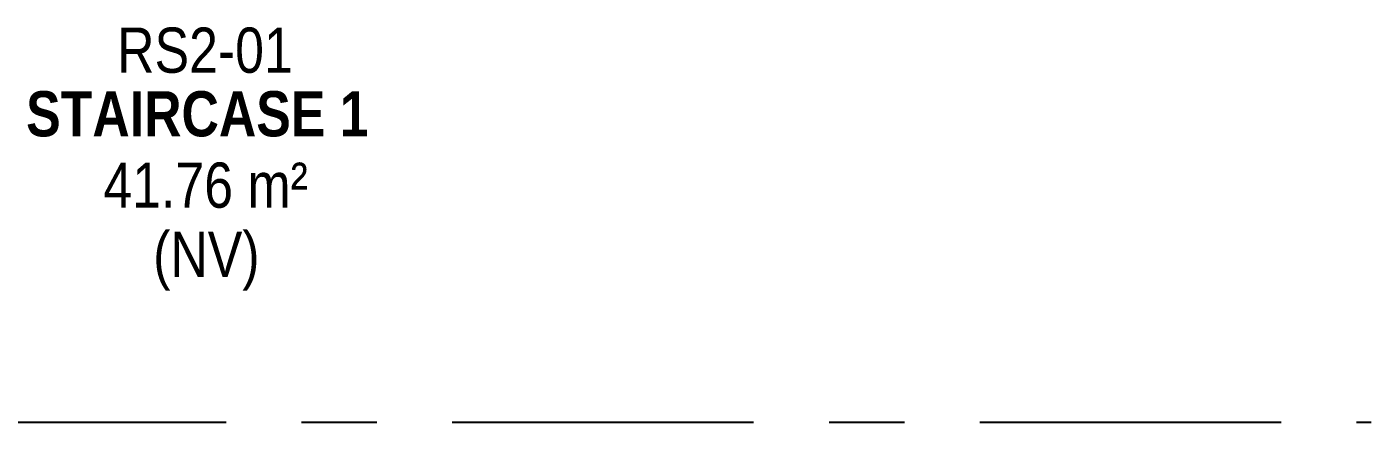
# Model space of a CAD drawing. Header units: millimetres. Extents: x -92759 to 184353, y -15225 to 86714.
# Drawn here: x 91135 to 96486, y 30141 to 31715 of the extents above; entities that cross this region are included whole.
import ezdxf

# ---------------------------------------------------------------- set-up
doc = ezdxf.new("R2010")
doc.units = ezdxf.units.MM
doc.linetypes.add('IDA - Grid Line', pattern=[2100, 1200, -300, 300, -300])
doc.layers.add('0-1', color=9, linetype='Continuous')
doc.layers.add('A-_ROOMNAME_A', color=8, linetype='Continuous')
doc.layers.add('S-_ANOTGRID_E-1', color=9, linetype='IDA - Grid Line', true_color=0x808080)
doc.styles.add('Arial Narrow_2', font='ARIALN.TTF', dxfattribs={"height": 225})
doc.styles.add('Arial Narrow_B_1', font='ARIALNB.TTF', dxfattribs={"height": 300})

# ---------------------------------------------------------------- blocks, each defined once
blk = doc.blocks.new('A$C3019c3af')
at = {"layer": 'S-_ANOTGRID_E-1'}
blk.add_line((-38173.1, -2600), (13784.7, -2600), dxfattribs=at)
at = {"layer": 'A-_ROOMNAME_A', "char_height": 180, "attachment_point": 1}
for s, insert, width, style in [('RS2-01', (8793.3, -1028.5), 889.873, 'Arial Narrow_2'), ('STAIRCASE 1', (8431.1, -1281.9), 1767.721, 'Arial Narrow_B_1'), ('41.76 m²', (8738.6, -1566), 1022.152, 'Arial Narrow_2'), ('(NV)', (8936.6, -1841.6), 541.139, 'Arial Narrow_2')]:
    blk.add_mtext(s, dxfattribs=dict(at, insert=insert, width=width, style=style))

msp = doc.modelspace()

# ---------------------------------------------------------------- block references
at = {"layer": '0-1'}
msp.add_blockref('A$C3019c3af', (82701.1, 32741.2), dxfattribs=at)

doc.saveas('drawing.dxf')
